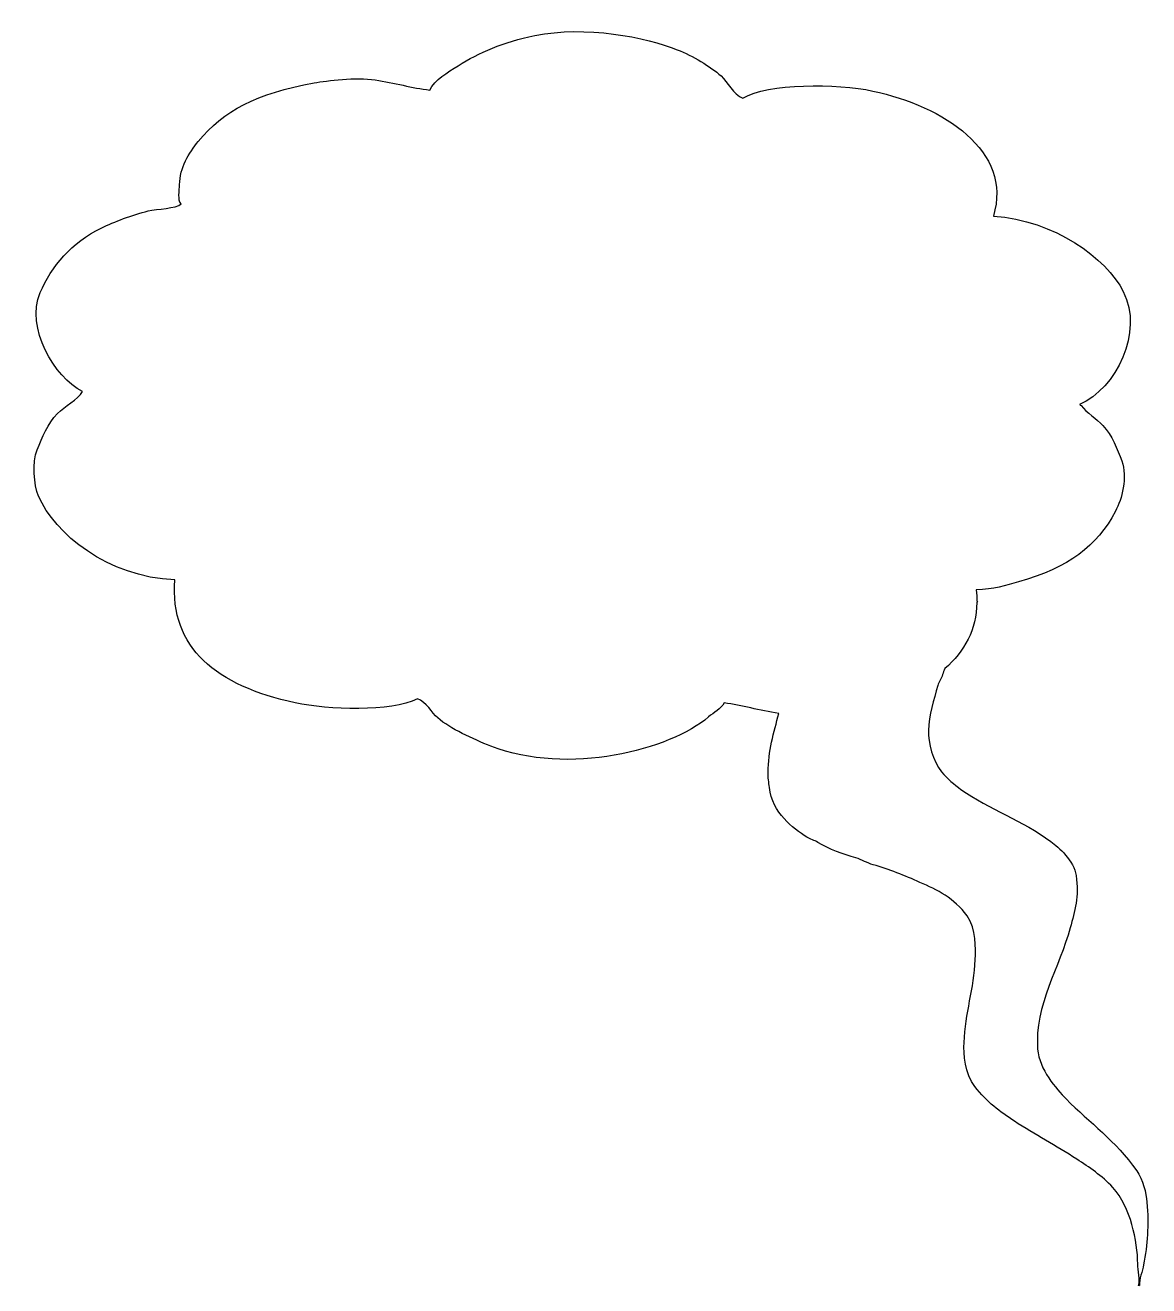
# Model space of a CAD drawing. Header units: centimetres. Extents: x -8 to 7.8, y -8.8 to 8.9.
import ezdxf

# ---------------------------------------------------------------- set-up
doc = ezdxf.new("R2010")
doc.units = ezdxf.units.CM
doc.header["$MEASUREMENT"] = 0
doc.layers.add('Camada 1', color=7, linetype='Continuous')

msp = doc.modelspace()

# ---------------------------------------------------------------- linework, layer by layer
at = {"layer": 'Camada 1'}
msp.add_open_spline([(7.81459, -7.63656), (7.80517, -7.51284), (7.75628, -7.31631), (7.66957, -7.19481), (7.66957, -7.19481), (7.36884, -6.77137), (7.01639, -6.52496), (6.67826, -6.18577), (6.67826, -6.18577), (6.53724, -6.04416), (6.30028, -5.7736), (6.27795, -5.48616), (6.27795, -5.48616), (6.23006, -4.87241), (6.58952, -4.32705), (6.73496, -3.78412), (6.73496, -3.78412), (6.80034, -3.53912), (6.8609, -3.34719), (6.81926, -3.04868), (6.81926, -3.04868), (6.78992, -2.83707), (6.57246, -2.65178), (6.46363, -2.57031), (6.46363, -2.57031), (6.06432, -2.27099), (5.60307, -2.1193), (5.20032, -1.83628), (5.20032, -1.83628), (5.10557, -1.76931), (5.00799, -1.68581), (4.92896, -1.59125), (4.92896, -1.59125), (4.80122, -1.4384), (4.73947, -1.17948), (4.7441, -1.01091), (4.7441, -1.01091), (4.75013, -0.78541), (4.81771, -0.58059), (4.87483, -0.37684), (4.87483, -0.37684), (4.88954, -0.32472), (4.92716, -0.27603), (4.94143, -0.22415), (4.94143, -0.22415), (4.94987, -0.19478), (4.96194, -0.16721), (4.97342, -0.13925), (4.97342, -0.13925), (5.25065, 0.10173), (5.42001, 0.41071), (5.42321, 0.78769), (5.42321, 0.78769), (5.42623, 0.79253), (5.42766, 0.79817), (5.43107, 0.80259), (5.43107, 0.80259), (5.43049, 0.8046), (5.42967, 0.80661), (5.42885, 0.80865), (5.42885, 0.80865), (5.42724, 0.80823), (5.42565, 0.80743), (5.42403, 0.80664), (5.42403, 0.80664), (5.42361, 0.85874), (5.42059, 0.91165), (5.41376, 0.96634), (5.41376, 0.96634), (5.65977, 0.9728), (5.83559, 1.03175), (6.00756, 1.07961), (6.00756, 1.07961), (6.71524, 1.27635), (7.11193, 1.58351), (7.37143, 2.07114), (7.37143, 2.07114), (7.46276, 2.24312), (7.54505, 2.54728), (7.45932, 2.77922), (7.45932, 2.77922), (7.39698, 2.94781), (7.32354, 3.1395), (7.1954, 3.27508), (7.1954, 3.27508), (7.10428, 3.37163), (6.96929, 3.45754), (6.88742, 3.55853), (6.88742, 3.55853), (6.86369, 3.57139), (6.88541, 3.55713), (6.86549, 3.57239), (6.86549, 3.57239), (7.38468, 3.7967), (7.77031, 4.58926), (7.48123, 5.15894), (7.48123, 5.15894), (7.24165, 5.63167), (6.51487, 6.15872), (5.65568, 6.22108), (5.65568, 6.22108), (5.93328, 7.13376), (4.95223, 7.7668), (3.96211, 7.97762), (3.96211, 7.97762), (3.4602, 8.08464), (2.47814, 8.08827), (2.13635, 7.87845), (2.13635, 7.87845), (1.99715, 7.92613), (1.92032, 8.10718), (1.82837, 8.19005), (1.82837, 8.19005), (1.68092, 8.32282), (1.42784, 8.47048), (1.21263, 8.55816), (1.21263, 8.55816), (0.77911, 8.73519), (-0.08105, 8.90214), (-0.78913, 8.7567), (-0.78913, 8.7567), (-1.23329, 8.66518), (-1.57465, 8.51992), (-1.86696, 8.33165), (-1.86696, 8.33165), (-2.01079, 8.2391), (-2.20211, 8.1335), (-2.26283, 7.99169), (-2.26283, 7.99169), (-2.50966, 8.01783), (-2.76432, 8.09366), (-3.03269, 8.13351), (-3.03269, 8.13351), (-3.30847, 8.17394), (-3.69894, 8.12568), (-3.89044, 8.09107), (-3.89044, 8.09107), (-4.69448, 7.94483), (-5.16822, 7.70322), (-5.51824, 7.26933), (-5.51824, 7.26933), (-5.6508, 7.105), (-5.77713, 6.90301), (-5.78216, 6.66023), (-5.78216, 6.66023), (-5.78356, 6.58358), (-5.81031, 6.44195), (-5.76004, 6.39107), (-5.76004, 6.39107), (-5.82642, 6.32529), (-6.1, 6.32146), (-6.22192, 6.29188), (-6.22192, 6.29188), (-6.45306, 6.23616), (-6.69243, 6.14202), (-6.88192, 6.05129), (-6.88192, 6.05129), (-7.30012, 5.85113), (-7.58275, 5.51297), (-7.73986, 5.14464), (-7.73986, 5.14464), (-7.95089, 4.64918), (-7.54171, 3.95335), (-7.14584, 3.75642), (-7.14584, 3.75642), (-7.21222, 3.63775), (-7.39809, 3.54883), (-7.49787, 3.44503), (-7.49787, 3.44503), (-7.63484, 3.30221), (-7.71332, 3.11351), (-7.78373, 2.93489), (-7.78373, 2.93489), (-7.85374, 2.75788), (-7.8304, 2.44446), (-7.7618, 2.28354), (-7.7618, 2.28354), (-7.5377, 1.7585), (-6.79483, 1.14715), (-5.84815, 1.10776), (-5.84815, 1.10776), (-5.91956, 0.15023), (-5.26498, -0.38327), (-4.15458, -0.62002), (-4.15458, -0.62002), (-3.69915, -0.71699), (-2.8074, -0.7544), (-2.43886, -0.56329), (-2.43886, -0.56329), (-2.31011, -0.60713), (-2.23931, -0.75763), (-2.15282, -0.83245), (-2.15282, -0.83245), (-1.97539, -0.98652), (-1.66339, -1.12775), (-1.40511, -1.22914), (-1.40511, -1.22914), (-0.32468, -1.65179), (1.11685, -1.28145), (1.65236, -0.81837), (1.65236, -0.81837), (1.72639, -0.75482), (1.82937, -0.7065), (1.87223, -0.62001), (1.87223, -0.62001), (2.1229, -0.65943), (2.36245, -0.72484), (2.64288, -0.76828), (2.64288, -0.76828), (2.56663, -1.03403), (2.49424, -1.29996), (2.48879, -1.59889), (2.48879, -1.59889), (2.4876, -1.66808), (2.49966, -1.73949), (2.50792, -1.8087), (2.50792, -1.8087), (2.55017, -2.16658), (2.83783, -2.38404), (3.03436, -2.50855), (3.03436, -2.50855), (3.0814, -2.53792), (3.14236, -2.55218), (3.18943, -2.58115), (3.18943, -2.58115), (3.34837, -2.67913), (3.54447, -2.74932), (3.72413, -2.80001), (3.72413, -2.80001), (3.80517, -2.82274), (3.88383, -2.87243), (3.96511, -2.89555), (3.96511, -2.89555), (4.19122, -2.95873), (4.41006, -3.04943), (4.62371, -3.14278), (4.62371, -3.14278), (4.86792, -3.2498), (5.10369, -3.36305), (5.28554, -3.61392), (5.28554, -3.61392), (5.42053, -3.8004), (5.40606, -4.06874), (5.39979, -4.22926), (5.39979, -4.22926), (5.3841, -4.63301), (5.26059, -4.98502), (5.24408, -5.39197), (5.24408, -5.39197), (5.23744, -5.56297), (5.25273, -5.82427), (5.39616, -6.01356), (5.39616, -6.01356), (5.56052, -6.23041), (5.75202, -6.36662), (5.95118, -6.49878), (5.95118, -6.49878), (6.23926, -6.68968), (6.53898, -6.84276), (6.82724, -7.03324), (6.82724, -7.03324), (7.00202, -7.14892), (7.18168, -7.26237), (7.33416, -7.43157), (7.33416, -7.43157), (7.58864, -7.71298), (7.67936, -8.17807), (7.68537, -8.50837), (7.68537, -8.50837), (7.68701, -8.59206), (7.72159, -8.73607), (7.69664, -8.80608), (7.69664, -8.80608), (7.69743, -8.80809), (7.69828, -8.8101), (7.69886, -8.81214), (7.69886, -8.81214), (7.70307, -8.81053), (7.70712, -8.80873), (7.71114, -8.80751), (7.71114, -8.80751), (7.70307, -8.72343), (7.75117, -8.6001), (7.76668, -8.51864), (7.76668, -8.51864), (7.82266, -8.22537), (7.83996, -7.96885), (7.81459, -7.63656)], degree=3, knots=[0, 0, 0, 0, 0.01369863, 0.01369863, 0.01369863, 0.01369863, 0.02739726, 0.02739726, 0.02739726, 0.02739726, 0.04109589, 0.04109589, 0.04109589, 0.04109589, 0.05479452, 0.05479452, 0.05479452, 0.05479452, 0.06849315, 0.06849315, 0.06849315, 0.06849315, 0.08219178, 0.08219178, 0.08219178, 0.08219178, 0.09589041, 0.09589041, 0.09589041, 0.09589041, 0.10958904, 0.10958904, 0.10958904, 0.10958904, 0.12328767, 0.12328767, 0.12328767, 0.12328767, 0.1369863, 0.1369863, 0.1369863, 0.1369863, 0.15068493, 0.15068493, 0.15068493, 0.15068493, 0.16438356, 0.16438356, 0.16438356, 0.16438356, 0.17808219, 0.17808219, 0.17808219, 0.17808219, 0.19178082, 0.19178082, 0.19178082, 0.19178082, 0.20547945, 0.20547945, 0.20547945, 0.20547945, 0.21917808, 0.21917808, 0.21917808, 0.21917808, 0.23287671, 0.23287671, 0.23287671, 0.23287671, 0.24657534, 0.24657534, 0.24657534, 0.24657534, 0.26027397, 0.26027397, 0.26027397, 0.26027397, 0.2739726, 0.2739726, 0.2739726, 0.2739726, 0.28767123, 0.28767123, 0.28767123, 0.28767123, 0.30136986, 0.30136986, 0.30136986, 0.30136986, 0.31506849, 0.31506849, 0.31506849, 0.31506849, 0.32876712, 0.32876712, 0.32876712, 0.32876712, 0.34246575, 0.34246575, 0.34246575, 0.34246575, 0.35616438, 0.35616438, 0.35616438, 0.35616438, 0.36986301, 0.36986301, 0.36986301, 0.36986301, 0.38356164, 0.38356164, 0.38356164, 0.38356164, 0.39726027, 0.39726027, 0.39726027, 0.39726027, 0.4109589, 0.4109589, 0.4109589, 0.4109589, 0.42465753, 0.42465753, 0.42465753, 0.42465753, 0.43835616, 0.43835616, 0.43835616, 0.43835616, 0.45205479, 0.45205479, 0.45205479, 0.45205479, 0.46575342, 0.46575342, 0.46575342, 0.46575342, 0.47945205, 0.47945205, 0.47945205, 0.47945205, 0.49315068, 0.49315068, 0.49315068, 0.49315068, 0.50684932, 0.50684932, 0.50684932, 0.50684932, 0.52054795, 0.52054795, 0.52054795, 0.52054795, 0.53424658, 0.53424658, 0.53424658, 0.53424658, 0.54794521, 0.54794521, 0.54794521, 0.54794521, 0.56164384, 0.56164384, 0.56164384, 0.56164384, 0.57534247, 0.57534247, 0.57534247, 0.57534247, 0.5890411, 0.5890411, 0.5890411, 0.5890411, 0.60273973, 0.60273973, 0.60273973, 0.60273973, 0.61643836, 0.61643836, 0.61643836, 0.61643836, 0.63013699, 0.63013699, 0.63013699, 0.63013699, 0.64383562, 0.64383562, 0.64383562, 0.64383562, 0.65753425, 0.65753425, 0.65753425, 0.65753425, 0.67123288, 0.67123288, 0.67123288, 0.67123288, 0.68493151, 0.68493151, 0.68493151, 0.68493151, 0.69863014, 0.69863014, 0.69863014, 0.69863014, 0.71232877, 0.71232877, 0.71232877, 0.71232877, 0.7260274, 0.7260274, 0.7260274, 0.7260274, 0.73972603, 0.73972603, 0.73972603, 0.73972603, 0.75342466, 0.75342466, 0.75342466, 0.75342466, 0.76712329, 0.76712329, 0.76712329, 0.76712329, 0.78082192, 0.78082192, 0.78082192, 0.78082192, 0.79452055, 0.79452055, 0.79452055, 0.79452055, 0.80821918, 0.80821918, 0.80821918, 0.80821918, 0.82191781, 0.82191781, 0.82191781, 0.82191781, 0.83561644, 0.83561644, 0.83561644, 0.83561644, 0.84931507, 0.84931507, 0.84931507, 0.84931507, 0.8630137, 0.8630137, 0.8630137, 0.8630137, 0.87671233, 0.87671233, 0.87671233, 0.87671233, 0.89041096, 0.89041096, 0.89041096, 0.89041096, 0.90410959, 0.90410959, 0.90410959, 0.90410959, 0.91780822, 0.91780822, 0.91780822, 0.91780822, 0.93150685, 0.93150685, 0.93150685, 0.93150685, 0.94520548, 0.94520548, 0.94520548, 0.94520548, 0.95890411, 0.95890411, 0.95890411, 0.95890411, 0.97260274, 0.97260274, 0.97260274, 0.97260274, 1, 1, 1, 1], dxfattribs=at)

doc.saveas('drawing.dxf')
